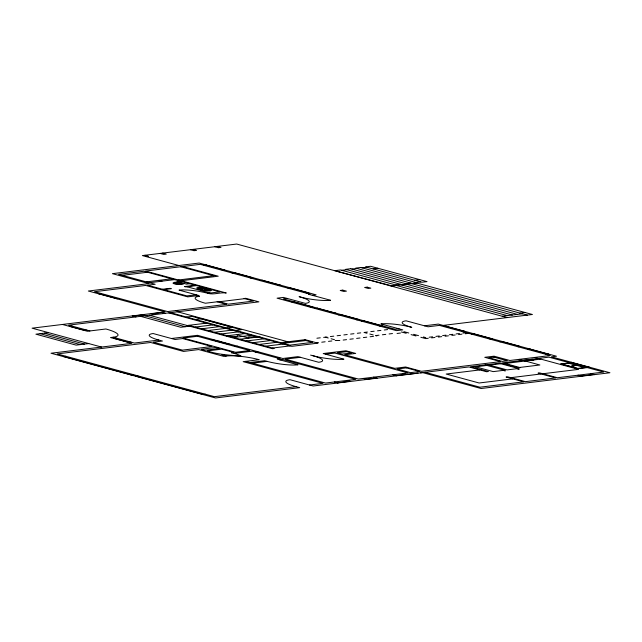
<?xml version="1.0" encoding="UTF-8"?>
<svg xmlns="http://www.w3.org/2000/svg" width="642" height="642" viewBox="0 0 642 642"><rect width="100%" height="100%" fill="white"/><g stroke="black" fill="none" stroke-linecap="round" stroke-linejoin="round"><path stroke-width="0.96" d="M184.069 283.499L183.211 284.077A11.091 1.998 8.5 0 1 180.9 284.358L175.876 284.093A3.908 0.706 8.5 0 1 174.239 283.796A3.98 0.714 8.5 0 1 173.244 283.339L173.099 283.21A5.256 0.947 8.5 0 1 173.035 283.034L173.902 282.456A11.091 1.998 8.5 0 1 176.205 282.175L179.455 282.247M584.677 367.625L577.8 368.412L561.678 364.03M205.4 289.245L204.18 289.06M204.172 288.98L207.35 289.133L204.79 288.94L205.625 288.667M561.646 363.966L568.403 363.155L576.251 365.258M573.932 365.996L572.078 365.667L573.932 365.996L573.338 365.98M205.079 288.515L204.381 288.547M205.039 288.603L204.453 288.563M208.088 289.357L207.51 289.406M208.353 289.502L207.872 289.486M146.047 256.575L148.575 256.27L144.915 255.275M122.269 275.338L147.524 272.248M203.931 265.347L206.459 265.034M222.204 270.314L224.732 270.001M146.328 281.886L171.583 278.788M149.377 282.713L174.632 279.623M231.955 272.962L234.474 272.657M178.444 279.992L215.487 275.458M181.188 280.739L218.232 276.204L182.593 266.518M98.451 293.763L100.979 293.45M250.228 277.93L252.755 277.625M162.506 289.269L170.09 288.346L171.302 288.675L163.726 289.598M195.345 285.249L184.503 286.581L185.723 286.91L196.564 285.586M334.651 270.683L340.549 269.961L396.973 285.297L391.074 286.019M335.87 271.012L390.697 285.586L389.855 285.69M341.769 270.29L346.857 269.664M351.872 269.054L356.92 268.436M361.968 267.818L366.759 267.233M259.97 280.586L262.498 280.273M116.732 298.731L119.251 298.426M377.897 268.268L372.85 268.886L365.539 266.903L370.594 266.278L427.01 281.621L421.963 282.239L373.114 268.854M196.139 294.758L186.878 295.898L147.588 285.208L155.163 284.286L118.61 274.343L143.872 271.253L219.708 291.877L207.92 293.322A21.001 3.788 8.5 0 0 179.038 290.112L198.876 295.505L197.19 295.713L199.325 296.291A23.947 4.325 8.5 0 0 205.352 303.241L218.818 301.596L228.263 304.164L253.518 301.066L244.072 298.506L245.758 298.297L258.895 301.852L68.59 325.149L89.912 330.943M278.251 285.554L280.771 285.241M199.325 296.291L195.513 295.922L187.721 296.869L145.694 285.441L94.543 291.701L167.642 311.579L226.578 304.364L217.132 301.796M287.993 288.202L290.521 287.897M219.387 301.748L244.65 298.658M306.266 293.169L308.794 292.864M414.652 280.257L419.699 279.639M132.894 316.073L142.997 314.837M151.833 313.753L161.936 312.518M395.753 284.968L400.841 284.35M405.856 283.732L410.904 283.114M415.952 282.496L420.743 281.91M287.062 298.402L283.274 298.867L395.36 329.346L399.147 328.881M312.317 295.312L316.105 294.847L199.148 263.043L112.43 273.661L148.984 283.603L88.363 291.019L165.122 311.892L32.1 328.174L101.548 347.057M391.411 286.115L416.666 283.026M69.721 326.449L72.241 326.136M292.014 302.246L294.542 301.933M48.551 332.644L35.92 334.185L76.125 345.123L88.748 343.574M186.597 317.068L192.07 316.394L241.111 329.731L235.638 330.397M84.335 330.421L86.863 330.116M195.433 319.467L201.379 318.737L232.749 327.268L226.803 327.998M310.287 307.213L312.815 306.9M315.166 308.537L317.686 308.224M187.175 325.526L206.539 323.151M189.615 326.184L180.779 327.268L140.574 316.337M195.256 327.059L212.935 324.892M158.791 340.043A22.454 4.053 8.5 0 1 153.149 333.535L175.073 339.498L182.657 338.567L211.892 346.519L182.424 350.123L153.189 342.17L162.45 341.038L158.791 340.043L134.379 343.037L113.056 337.235L110.528 337.548L131.851 343.342L51.031 353.236L215.503 397.96L299.694 387.656L296.042 386.661L214.38 396.66L57.21 353.919L150.661 342.483L183.556 351.431L198.707 349.569L223.689 356.366L226.209 356.053A23.947 4.325 8.5 0 1 259.175 359.705L243.182 361.663L322.982 383.362L309.508 385.015M113.883 338.454L116.411 338.149M201.652 328.792L219.331 326.634M333.439 313.505L335.967 313.2M208.048 330.534L225.727 328.367M338.31 314.829L340.838 314.524M128.504 342.435L131.024 342.122M214.444 332.275L232.123 330.108M171.422 338.503L197.519 335.309L282.801 358.493L297.96 356.639L318.673 362.273A22.454 4.053 8.5 0 0 313.023 355.756L310.584 355.098M220.84 334.017L238.527 331.85M227.236 335.75L244.923 333.591M356.583 319.796L359.111 319.491M63.518 356.631L66.046 356.326M361.462 321.128L363.982 320.815M233.64 337.491L251.319 335.325M216.924 341.576L219.452 341.271M240.036 339.233L257.715 337.066M246.432 340.966L264.111 338.807M379.735 326.096L382.263 325.783M252.828 342.708L270.507 340.549M235.197 346.552L237.725 346.239M259.224 344.449L276.903 342.282M520.044 313.127L525.1 312.502M305.135 339.666L280.714 342.659L170.459 312.678M316.915 338.23L320.286 337.812M323.656 337.403L327.019 336.994M330.389 336.577L333.752 336.167M337.122 335.75L340.493 335.341M343.855 334.931L347.226 334.514M350.596 334.105L353.959 333.696M357.329 333.278L360.7 332.869M367.433 332.042L364.062 332.46L366.975 333.246M370.795 331.633L374.166 331.216M377.536 330.807L380.899 330.397M384.269 329.98L387.64 329.571M424.402 325.791L438.293 324.09L556.47 356.222L551.422 356.84L609.9 372.745L481.091 388.514L422.613 372.609L395.905 375.642M502.277 316.257L522.484 313.786M265.619 346.19L283.299 344.024M443.165 325.414L532.411 314.492L416.329 282.929M443.686 326.553L446.214 326.248M231.297 352.787L233.824 352.482L221.642 349.168L207.326 350.917C218.272 354.729 229.635 355.026 241.127 356.198A17.96 3.242 8.5 0 0 234.153 353.405L231.722 352.739M272.481 348.052L290.16 345.886M316.707 342.82L318.392 342.611M321.754 342.202L325.125 341.785M328.495 341.375L331.858 340.958M335.228 340.549L339.811 340.469M379.005 335.188L375.634 335.606L376.854 335.935M382.375 334.779L385.738 334.37M389.108 333.952L392.479 333.543M224.05 354.641L221.947 354.898L226.209 356.053M234.153 353.405L252.258 351.182L280.281 358.806L277.328 359.167L298.04 364.8A22.454 4.053 8.5 0 1 267.136 361.374L264.705 360.708L249.971 362.513M343.181 340.059L346.552 339.642M349.914 339.233L353.285 338.824M356.647 338.406L360.018 337.997M363.388 337.58L366.751 337.17M370.121 336.761L373.492 336.344M397.061 333.463L400.431 333.046M255.299 352.017L257.827 351.704M461.959 331.521L464.487 331.216M429.185 337.219L432.548 336.801M435.918 336.392L439.288 335.983M442.651 335.565L446.021 335.156M449.392 334.747L452.754 334.33M456.125 333.92L459.487 333.503M462.858 333.094L466.228 332.684M428.254 338.294L425.726 338.599L420.855 337.275M431.617 337.877L434.987 337.467M438.358 337.058L441.72 336.641M445.091 336.231L448.461 335.814M451.824 335.405L455.194 334.996M458.557 334.578L461.927 334.169M465.298 333.76L468.66 333.342M131.137 375.016L133.664 374.711M277.232 357.979L279.76 357.666M471.709 334.169L474.237 333.864M135.398 376.18L137.926 375.867M252.402 363.179L267.136 361.374M279.768 359.825L282.713 359.464L355.812 379.342L325.502 383.057L245.701 361.358M300.392 357.305L285.241 359.159L358.34 379.037L408.015 372.954L334.915 353.076L325.654 354.215M489.982 339.145L492.51 338.832M499.733 341.793L502.253 341.48M518.006 346.76L520.534 346.455M527.748 349.409L530.276 349.104M203.016 394.565L205.544 394.252M546.029 354.384L548.549 354.071M337.395 382.801L350.018 381.252M366.438 379.245L376.541 378.01M417.982 373.179L313.168 386.002L290.015 379.711A23.947 4.325 8.5 0 0 296.042 386.661M420.51 372.866L468.917 366.943L486.58 371.742L488.265 371.541L470.602 366.734L500.904 363.027L518.576 367.826L520.253 367.625L502.59 362.818L548.894 357.153L603.721 372.063L557.417 377.729L539.753 372.922L538.068 373.13L555.731 377.937L525.421 381.645L507.758 376.838L506.073 377.047L523.736 381.846L479.959 387.206L425.14 372.304M519.089 360.924L520.919 361.414M523.102 360.427L532.274 359.303L534.104 359.801L524.931 360.924M475.537 366.807L486.901 365.418M489.405 365.105L500.768 363.709M505.029 363.484L540.805 359.103M479.879 369.92L446.206 374.045L479.101 382.993L512.773 378.868M519.651 367.457L539.85 364.985L519.137 359.351M568.997 362.618L571.524 362.313M587.269 367.585L589.797 367.28M510.807 377.665L541.11 373.957M542.795 373.748L578.578 369.375L534.714 357.45M581.09 376.027L593.714 374.487M572.263 365.547L573.009 365.603M204.156 288.354L204.573 288.378M207.35 289.133L204.686 288.972M572.455 365.531L573.547 365.651M226.514 336.215L237.339 336.512L237.259 334.907L248.863 338.149L248.687 336.825L260.435 337.146M177.401 283.973L180.025 284.029A8.868 1.605 8.5 0 0 181.871 283.804L182.513 283.475L177.08 282.504A8.868 1.605 8.5 0 0 175.234 282.729L174.544 283.194A3.082 0.554 8.5 0 0 175.226 283.676A3.082 0.554 8.5 0 0 177.393 283.965M573.651 366.044L572.8 365.932M210.544 290.112L208.088 289.799M206.202 289.157L207.406 289.542A6.958 1.26 8.5 0 1 208.481 289.975L208.923 290.04M573.25 365.635L574.181 365.852M573.097 365.948L572.544 365.868M209.645 290.561L209.501 290.521A3.25 0.586 8.5 0 0 209.011 290.064M205.055 288.852L203.594 288.499A6.958 1.26 8.5 0 0 201.789 288.154A4.181 0.754 8.5 0 0 200.071 287.937L198.835 287.969A2.496 0.449 8.5 0 0 198.402 288.154A4.374 0.786 8.5 0 0 198.731 288.531A6.3 1.14 8.5 0 0 199.742 288.98A8.948 1.613 8.5 0 0 203.506 290.007A6.3 1.14 8.5 0 0 205.416 290.353A4.374 0.786 8.5 0 0 207.222 290.545A2.496 0.449 8.5 0 0 208.297 290.545L208.939 290.344A4.181 0.754 8.5 0 0 208.481 289.975M201.612 288.049L201.58 288.041A3.25 0.586 8.5 0 0 199.646 287.809L199.261 287.736M570.409 363.011L560.514 363.805L577.904 368.628L586.884 367.649L586.25 367.312M180.627 281.252L176.975 281.485L186.501 284.149L189.575 283.684M411.618 283.644L527.355 315.11M406.563 284.262L517.428 314.403M401.515 284.879L512.38 315.021M396.459 285.497L507.332 315.639M507.148 317.581L236.681 244.04L142.388 255.58L178.941 265.523M217.317 246.408L220.976 247.403L218.449 247.716L214.797 246.721M192.905 249.401L196.556 250.396L194.036 250.701L190.377 249.706M445.789 326.297L464.07 331.264M473.812 333.912L492.085 338.888M501.835 341.536L520.108 346.503M529.859 349.152L548.132 354.127M571.099 362.361L589.38 367.328M577.046 365.475L584.693 367.577M162.595 253.108L166.254 254.104L163.726 254.409L160.067 253.421M206.034 265.09L224.307 270.057M234.057 272.706L252.33 277.673M262.08 280.329L280.353 285.297M290.096 287.945L308.377 292.913M590.672 373.66L594.323 374.647M299.076 296.692L299.686 296.861A22.454 4.053 8.5 0 0 330.59 300.279L308.666 294.317L309.925 294.164L200.272 264.352L145.549 271.052L226.265 292.993C220.23 292.046 213.898 295.103 207.92 293.322M180.699 266.743L213.593 275.691M578.041 375.201L581.7 376.196M403.882 331.665L408.761 332.989M413.633 334.313L418.504 335.638M423.383 336.97L425.815 337.628M294.116 301.981L312.397 306.956M317.268 308.28L335.541 313.248M340.412 314.572L358.693 319.539M363.565 320.864L381.838 325.839M401.362 331.978L406.234 333.302M411.105 334.626L415.984 335.951M498.938 363.212L518.431 368.516L507.068 369.904L487.575 364.608M517.396 368.644L519.217 369.142L516.971 368.693M485.079 364.921L504.572 370.225L493.2 371.614L473.708 366.317M369.848 334.033L373.203 334.939M503.529 370.354L505.358 370.843L503.103 370.402M186.982 286.757L210.135 293.049M158.959 280.337L162.001 281.164M325.333 337.194L328.255 337.989M331.128 338.767L334.474 339.682M304.83 339.586L317.926 343.149L291.821 346.343L168.774 312.887M175.643 310.6L179.295 311.595M177.617 311.803L287.873 341.785M402.959 373.572L406.619 374.567M98.876 293.707L117.149 298.682M392.856 374.808L396.515 375.803M161.327 312.357L164.986 313.344M151.231 313.593L154.882 314.58M188.86 325.317L274.142 348.51L272.465 348.71L149.409 315.254M373.492 377.183L377.151 378.17M142.388 314.668L146.039 315.663M144.988 315.792L185.193 326.73M363.388 378.419L367.047 379.414M132.284 315.912L135.944 316.899M211.916 339.594L210.881 339.562L211.282 339.674M213.2 339.947L213.73 340.083M214.147 340.204L214.757 340.364M216.185 340.758L216.651 340.878M217.14 341.014L217.574 341.135M218.007 341.247L229.788 344.457L217.373 341.327M212.574 340.019L213.096 340.164M213.513 340.276L214.123 340.445M215.56 340.83L216.017 340.958M216.514 341.095L216.94 341.207M346.977 380.425L350.628 381.42M334.346 381.974L337.997 382.969M70.139 326.401L84.76 330.373M114.3 338.406L128.922 342.379M62.41 324.459L87.384 331.256L105.906 328.985A28.441 5.136 8.5 0 1 113.056 337.235M44.338 333.158L84.543 344.088M40.125 333.671L80.33 344.61M63.943 356.583L131.554 374.968M135.823 376.124L203.442 394.509M299.686 296.861A22.454 4.053 8.5 0 1 305.335 303.377L283.403 297.415L277.087 298.185L396.483 330.646L402.799 329.876L380.875 323.913A22.454 4.053 8.5 0 1 411.771 327.34A22.454 4.053 8.5 0 1 406.129 320.823L428.062 326.786L439.425 325.398L550.29 355.54L509.876 360.483L494.043 356.182L484.782 357.313L500.616 361.623L421.481 371.309L405.64 366.999L394.702 368.339L344.746 354.753L355.692 353.421L345.942 350.765L323.215 353.549L343.927 359.183A22.454 4.053 8.5 0 1 313.023 355.756M575.031 365.45L578.041 365.354L575.031 365.45M350.652 268.725L345.637 269.335L402.061 284.679L407.076 284.061L350.652 268.725M360.748 267.489L355.7 268.107L412.124 283.443L417.172 282.825L360.748 267.489M342.756 290.144L340.236 290.457L343.887 291.452L346.415 291.139L342.756 290.144M367.176 287.159L364.648 287.464L368.299 288.459L370.827 288.154L367.176 287.159M197.431 336.28L183.122 338.029L235.51 352.273L249.818 350.524L197.431 336.28M215.552 347.515L201.235 349.264L204.894 350.259L219.203 348.502L215.552 347.515M305.881 340.541L283.154 343.318L289.855 345.139L312.582 342.363L305.881 340.541M346.696 351.639L337.435 352.771L342.314 354.095L351.575 352.964L346.696 351.639M406.394 367.866L397.133 369.006L410.535 372.649L419.796 371.509L406.394 367.866M493.955 357.153L488.899 357.771L502.301 361.414L507.357 360.796L493.955 357.153M210.977 290.601A6.605 1.196 8.5 0 0 210.833 290.088A7.624 1.38 8.5 0 0 209.645 289.462A8.916 1.613 8.5 0 0 204.838 288.154A7.624 1.38 8.5 0 0 202.11 287.712A6.605 1.196 8.5 0 0 199.55 287.496A5.473 0.987 8.5 0 0 196.845 287.825A6.605 1.196 8.5 0 0 196.998 288.338A7.624 1.38 8.5 0 0 198.177 288.972A8.916 1.613 8.5 0 0 202.984 290.272A7.624 1.38 8.5 0 0 205.721 290.714A6.605 1.196 8.5 0 0 208.281 290.93A5.473 0.987 8.5 0 0 210.977 290.601"/></g></svg>
